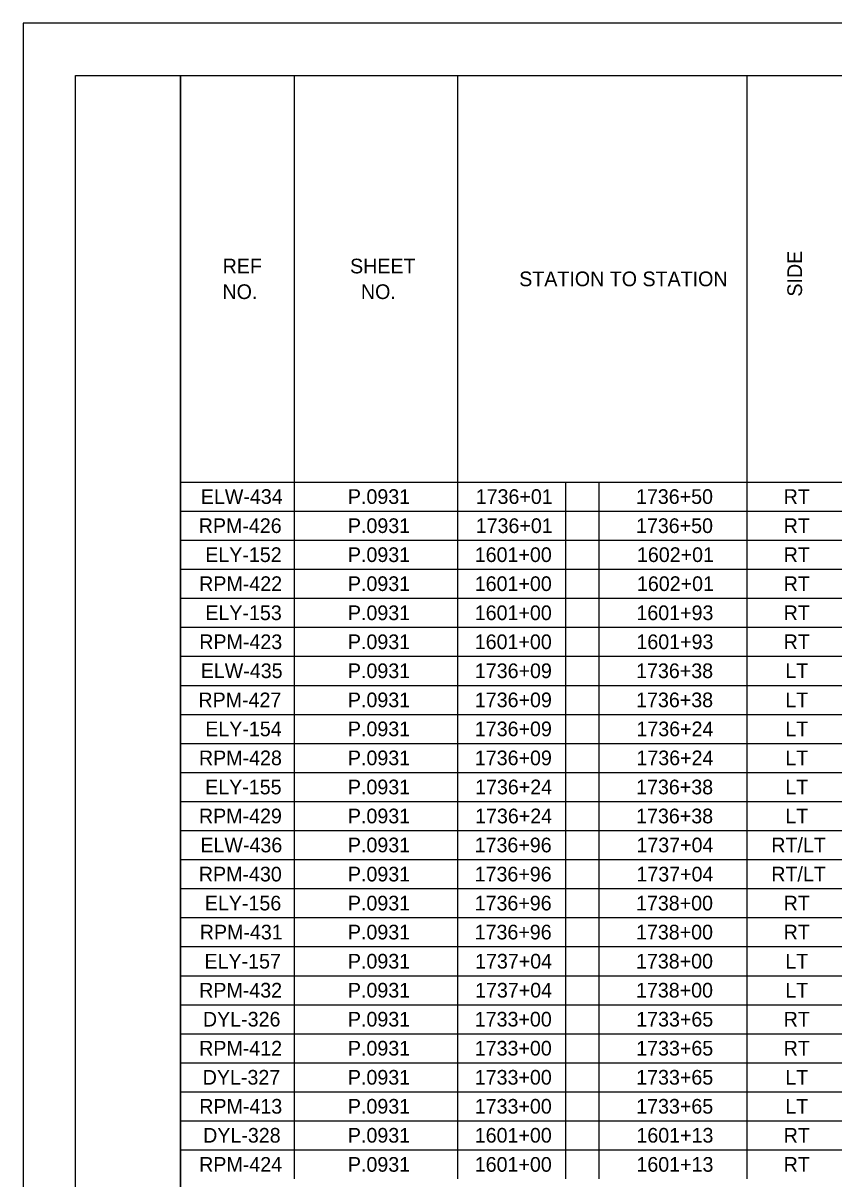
# Model space of a CAD drawing. Extents: x 0 to 34, y 0 to 22.
# Drawn here: x 0 to 7.72, y 11 to 22 of the extents above; entities that cross this region are included whole.
import ezdxf

# ---------------------------------------------------------------- set-up
doc = ezdxf.new("R2010")
doc.units = 0
for name, color, linetype in [('Default', 7, 'Continuous'), ('SH_Border', 7, 'Continuous'), ('SH_Cut_Line', 7, 'Continuous')]:
    doc.layers.add(name, color=color, linetype=linetype)

msp = doc.modelspace()

# ---------------------------------------------------------------- linework, layer by layer
at = {"layer": 'Default'}
for p, q in [((1.5, 21.5), (4.136, 21.5)), ((1.5, 21.5), (1.5, 21.224)), ((2.581, 21.5), (2.581, 21.224)), ((4.136, 21.5), (6.891, 21.5)), ((4.136, 21.5), (4.136, 21.224)), ((6.891, 21.5), (7.8, 21.5)), ((6.891, 21.5), (6.891, 21.224)), ((1.5, 21.224), (1.5, 20.947)), ((2.581, 21.224), (2.581, 20.947)), ((4.136, 21.224), (4.136, 20.947)), ((6.891, 21.224), (6.891, 20.947)), ((1.5, 20.947), (1.5, 20.671)), ((2.581, 20.947), (2.581, 20.671)), ((4.136, 20.947), (4.136, 20.671)), ((6.891, 20.947), (6.891, 20.671)), ((1.5, 20.671), (1.5, 20.395)), ((2.581, 20.671), (2.581, 20.395)), ((4.136, 20.671), (4.136, 20.395)), ((6.891, 20.671), (6.891, 20.395)), ((1.5, 20.395), (1.5, 20.118)), ((2.581, 20.395), (2.581, 20.118)), ((4.136, 20.395), (4.136, 20.118)), ((6.891, 20.395), (6.891, 20.118)), ((1.5, 20.118), (1.5, 19.842)), ((2.581, 20.118), (2.581, 19.842)), ((4.136, 20.118), (4.136, 19.842)), ((6.891, 20.118), (6.891, 19.842)), ((1.5, 19.842), (1.5, 19.566)), ((2.581, 19.842), (2.581, 19.566)), ((4.136, 19.842), (4.136, 19.566)), ((6.891, 19.842), (6.891, 19.566)), ((1.5, 19.566), (1.5, 19.289)), ((2.581, 19.566), (2.581, 19.289)), ((4.136, 19.566), (4.136, 19.289)), ((6.891, 19.566), (6.891, 19.289)), ((1.5, 19.289), (1.5, 19.013)), ((2.581, 19.289), (2.581, 19.013)), ((4.136, 19.289), (4.136, 19.013)), ((6.891, 19.289), (6.891, 19.013)), ((1.5, 19.013), (1.5, 18.737)), ((2.581, 19.013), (2.581, 18.737)), ((4.136, 19.013), (4.136, 18.737)), ((6.891, 19.013), (6.891, 18.737)), ((1.5, 18.737), (1.5, 18.461)), ((2.581, 18.737), (2.581, 18.461)), ((4.136, 18.737), (4.136, 18.461)), ((6.891, 18.737), (6.891, 18.461)), ((1.5, 18.461), (1.5, 18.184)), ((2.581, 18.461), (2.581, 18.184)), ((4.136, 18.461), (4.136, 18.184)), ((6.891, 18.461), (6.891, 18.184)), ((1.5, 18.184), (1.5, 17.908)), ((2.581, 18.184), (2.581, 17.908)), ((4.136, 18.184), (4.136, 17.908)), ((6.891, 18.184), (6.891, 17.908)), ((1.5, 17.908), (1.5, 17.632)), ((2.581, 17.908), (2.581, 17.632)), ((4.136, 17.908), (4.136, 17.632)), ((6.891, 17.908), (6.891, 17.632)), ((1.5, 17.632), (4.136, 17.632)), ((1.5, 17.632), (1.5, 17.355)), ((2.581, 17.632), (2.581, 17.355)), ((4.136, 17.632), (6.891, 17.632)), ((4.136, 17.632), (4.136, 17.355)), ((5.164, 17.632), (5.164, 17.355)), ((5.481, 17.632), (5.481, 17.355)), ((6.891, 17.632), (7.8, 17.632)), ((6.891, 17.632), (6.891, 17.355)), ((1.5, 17.355), (4.136, 17.355)), ((1.5, 17.355), (1.5, 17.079)), ((2.581, 17.355), (2.581, 17.079)), ((4.136, 17.355), (6.891, 17.355)), ((4.136, 17.355), (4.136, 17.079)), ((5.164, 17.355), (5.164, 17.079)), ((5.481, 17.355), (5.481, 17.079)), ((6.891, 17.355), (7.8, 17.355)), ((6.891, 17.355), (6.891, 17.079)), ((1.5, 17.079), (4.136, 17.079)), ((1.5, 17.079), (1.5, 16.803)), ((2.581, 17.079), (2.581, 16.803)), ((4.136, 17.079), (6.891, 17.079)), ((4.136, 17.079), (4.136, 16.803)), ((5.164, 17.079), (5.164, 16.803)), ((5.481, 17.079), (5.481, 16.803)), ((6.891, 17.079), (7.8, 17.079)), ((6.891, 17.079), (6.891, 16.803)), ((1.5, 16.803), (4.136, 16.803)), ((1.5, 16.803), (1.5, 16.526)), ((2.581, 16.803), (2.581, 16.526)), ((4.136, 16.803), (6.891, 16.803)), ((4.136, 16.803), (4.136, 16.526)), ((5.164, 16.803), (5.164, 16.526)), ((5.481, 16.803), (5.481, 16.526)), ((6.891, 16.803), (7.8, 16.803)), ((6.891, 16.803), (6.891, 16.526)), ((1.5, 16.526), (4.136, 16.526)), ((1.5, 16.526), (1.5, 16.25)), ((2.581, 16.526), (2.581, 16.25)), ((4.136, 16.526), (6.891, 16.526)), ((4.136, 16.526), (4.136, 16.25)), ((5.164, 16.526), (5.164, 16.25)), ((5.481, 16.526), (5.481, 16.25)), ((6.891, 16.526), (7.8, 16.526)), ((6.891, 16.526), (6.891, 16.25)), ((1.5, 16.25), (4.136, 16.25)), ((1.5, 16.25), (1.5, 15.974)), ((2.581, 16.25), (2.581, 15.974)), ((4.136, 16.25), (6.891, 16.25)), ((4.136, 16.25), (4.136, 15.974)), ((5.164, 16.25), (5.164, 15.974)), ((5.481, 16.25), (5.481, 15.974)), ((6.891, 16.25), (7.8, 16.25)), ((6.891, 16.25), (6.891, 15.974)), ((1.5, 15.974), (4.136, 15.974)), ((1.5, 15.974), (1.5, 15.697)), ((2.581, 15.974), (2.581, 15.697)), ((4.136, 15.974), (6.891, 15.974)), ((4.136, 15.974), (4.136, 15.697)), ((5.164, 15.974), (5.164, 15.697)), ((5.481, 15.974), (5.481, 15.697)), ((6.891, 15.974), (7.8, 15.974)), ((6.891, 15.974), (6.891, 15.697)), ((1.5, 15.697), (4.136, 15.697)), ((1.5, 15.697), (1.5, 15.421)), ((2.581, 15.697), (2.581, 15.421)), ((4.136, 15.697), (6.891, 15.697)), ((4.136, 15.697), (4.136, 15.421)), ((5.164, 15.697), (5.164, 15.421)), ((5.481, 15.697), (5.481, 15.421)), ((6.891, 15.697), (7.8, 15.697)), ((6.891, 15.697), (6.891, 15.421)), ((1.5, 15.421), (4.136, 15.421)), ((1.5, 15.421), (1.5, 15.145)), ((2.581, 15.421), (2.581, 15.145)), ((4.136, 15.421), (6.891, 15.421)), ((4.136, 15.421), (4.136, 15.145)), ((5.164, 15.421), (5.164, 15.145)), ((5.481, 15.421), (5.481, 15.145)), ((6.891, 15.421), (7.8, 15.421)), ((6.891, 15.421), (6.891, 15.145)), ((1.5, 15.145), (4.136, 15.145)), ((1.5, 15.145), (1.5, 14.868)), ((2.581, 15.145), (2.581, 14.868)), ((4.136, 15.145), (6.891, 15.145)), ((4.136, 15.145), (4.136, 14.868)), ((5.164, 15.145), (5.164, 14.868)), ((5.481, 15.145), (5.481, 14.868)), ((6.891, 15.145), (7.8, 15.145)), ((6.891, 15.145), (6.891, 14.868)), ((1.5, 14.868), (4.136, 14.868)), ((1.5, 14.868), (1.5, 14.592)), ((2.581, 14.868), (2.581, 14.592)), ((4.136, 14.868), (6.891, 14.868)), ((4.136, 14.868), (4.136, 14.592)), ((5.164, 14.868), (5.164, 14.592)), ((5.481, 14.868), (5.481, 14.592)), ((6.891, 14.868), (7.8, 14.868)), ((6.891, 14.868), (6.891, 14.592)), ((1.5, 14.592), (4.136, 14.592)), ((1.5, 14.592), (1.5, 14.316)), ((2.581, 14.592), (2.581, 14.316)), ((4.136, 14.592), (6.891, 14.592)), ((4.136, 14.592), (4.136, 14.316)), ((5.164, 14.592), (5.164, 14.316)), ((5.481, 14.592), (5.481, 14.316)), ((6.891, 14.592), (7.8, 14.592)), ((6.891, 14.592), (6.891, 14.316)), ((1.5, 14.316), (4.136, 14.316)), ((1.5, 14.316), (1.5, 14.039)), ((2.581, 14.316), (2.581, 14.039)), ((4.136, 14.316), (6.891, 14.316)), ((4.136, 14.316), (4.136, 14.039)), ((5.164, 14.316), (5.164, 14.039)), ((5.481, 14.316), (5.481, 14.039)), ((6.891, 14.316), (7.8, 14.316)), ((6.891, 14.316), (6.891, 14.039)), ((1.5, 14.039), (4.136, 14.039)), ((1.5, 14.039), (1.5, 13.763)), ((2.581, 14.039), (2.581, 13.763)), ((4.136, 14.039), (6.891, 14.039)), ((4.136, 14.039), (4.136, 13.763)), ((5.164, 14.039), (5.164, 13.763)), ((5.481, 14.039), (5.481, 13.763)), ((6.891, 14.039), (7.8, 14.039)), ((6.891, 14.039), (6.891, 13.763)), ((1.5, 13.763), (4.136, 13.763)), ((1.5, 13.763), (1.5, 13.487)), ((2.581, 13.763), (2.581, 13.487)), ((4.136, 13.763), (6.891, 13.763)), ((4.136, 13.763), (4.136, 13.487)), ((5.164, 13.763), (5.164, 13.487)), ((5.481, 13.763), (5.481, 13.487)), ((6.891, 13.763), (7.8, 13.763)), ((6.891, 13.763), (6.891, 13.487)), ((1.5, 13.487), (4.136, 13.487)), ((1.5, 13.487), (1.5, 13.211)), ((2.581, 13.487), (2.581, 13.211)), ((4.136, 13.487), (6.891, 13.487)), ((4.136, 13.487), (4.136, 13.211)), ((5.164, 13.487), (5.164, 13.211)), ((5.481, 13.487), (5.481, 13.211)), ((6.891, 13.487), (7.8, 13.487)), ((6.891, 13.487), (6.891, 13.211)), ((1.5, 13.211), (4.136, 13.211)), ((1.5, 13.211), (1.5, 12.934)), ((2.581, 13.211), (2.581, 12.934)), ((4.136, 13.211), (6.891, 13.211)), ((4.136, 13.211), (4.136, 12.934)), ((5.164, 13.211), (5.164, 12.934)), ((5.481, 13.211), (5.481, 12.934)), ((6.891, 13.211), (7.8, 13.211)), ((6.891, 13.211), (6.891, 12.934)), ((1.5, 12.934), (4.136, 12.934)), ((1.5, 12.934), (1.5, 12.658)), ((2.581, 12.934), (2.581, 12.658)), ((4.136, 12.934), (6.891, 12.934)), ((4.136, 12.934), (4.136, 12.658)), ((5.164, 12.934), (5.164, 12.658)), ((5.481, 12.934), (5.481, 12.658)), ((6.891, 12.934), (7.8, 12.934)), ((6.891, 12.934), (6.891, 12.658)), ((1.5, 12.658), (4.136, 12.658)), ((1.5, 12.658), (1.5, 12.382)), ((2.581, 12.658), (2.581, 12.382)), ((4.136, 12.658), (6.891, 12.658)), ((4.136, 12.658), (4.136, 12.382)), ((5.164, 12.658), (5.164, 12.382)), ((5.481, 12.658), (5.481, 12.382)), ((6.891, 12.658), (7.8, 12.658)), ((6.891, 12.658), (6.891, 12.382)), ((1.5, 12.382), (4.136, 12.382)), ((1.5, 12.382), (1.5, 12.105)), ((2.581, 12.382), (2.581, 12.105)), ((4.136, 12.382), (6.891, 12.382)), ((4.136, 12.382), (4.136, 12.105)), ((5.164, 12.382), (5.164, 12.105)), ((5.481, 12.382), (5.481, 12.105)), ((6.891, 12.382), (7.8, 12.382)), ((6.891, 12.382), (6.891, 12.105)), ((1.5, 12.105), (4.136, 12.105)), ((1.5, 12.105), (1.5, 11.829)), ((2.581, 12.105), (2.581, 11.829)), ((4.136, 12.105), (6.891, 12.105)), ((4.136, 12.105), (4.136, 11.829)), ((5.164, 12.105), (5.164, 11.829)), ((5.481, 12.105), (5.481, 11.829)), ((6.891, 12.105), (7.8, 12.105)), ((6.891, 12.105), (6.891, 11.829)), ((1.5, 11.829), (4.136, 11.829)), ((1.5, 11.829), (1.5, 11.553)), ((2.581, 11.829), (2.581, 11.553)), ((4.136, 11.829), (6.891, 11.829)), ((4.136, 11.829), (4.136, 11.553)), ((5.164, 11.829), (5.164, 11.553)), ((5.481, 11.829), (5.481, 11.553)), ((6.891, 11.829), (7.8, 11.829)), ((6.891, 11.829), (6.891, 11.553)), ((1.5, 11.553), (4.136, 11.553)), ((1.5, 11.553), (1.5, 11.276)), ((2.581, 11.553), (2.581, 11.276)), ((4.136, 11.553), (6.891, 11.553)), ((4.136, 11.553), (4.136, 11.276)), ((5.164, 11.553), (5.164, 11.276)), ((5.481, 11.553), (5.481, 11.276)), ((6.891, 11.553), (7.8, 11.553)), ((6.891, 11.553), (6.891, 11.276)), ((1.5, 11.276), (4.136, 11.276)), ((1.5, 11.276), (1.5, 11)), ((2.581, 11.276), (2.581, 11)), ((4.136, 11.276), (6.891, 11.276)), ((4.136, 11.276), (4.136, 11)), ((5.164, 11.276), (5.164, 11)), ((5.481, 11.276), (5.481, 11)), ((6.891, 11.276), (7.8, 11.276)), ((6.891, 11.276), (6.891, 11))]:
    msp.add_line(p, q, dxfattribs=at)
at = {"layer": 'SH_Border'}
for points in [[(0.5, 21.5), (1.5, 21.5), (1.5, 0.5), (0.5, 0.5)], [(1.5, 21.5), (33.5, 21.5), (33.5, 0.5), (1.5, 0.5)]]:
    msp.add_lwpolyline(points, close=True, dxfattribs=at)
at = {"layer": 'SH_Cut_Line'}
msp.add_lwpolyline([(0, 0), (34, 0), (34, 22), (0, 22)], close=True, dxfattribs=at)

# ---------------------------------------------------------------- texts
at = {"layer": 'Default'}
msp.add_text('SIDE', height=0.14, rotation=90, dxfattribs=at).set_placement((7.416, 19.397))
for s, p in [('REF', (1.9, 19.618)), ('SHEET', (3.113, 19.618)), ('STATION TO STATION', (4.723, 19.496)), ('NO.', (1.898, 19.374)), ('NO.', (3.216, 19.374)), ('ELW-434', (1.692, 17.424)), ('P.0931', (3.092, 17.424)), ('1736+01', (4.309, 17.424)), ('1736+50', (5.835, 17.424)), ('RT', (7.241, 17.424)), ('RPM-426', (1.672, 17.147)), ('P.0931', (3.092, 17.147)), ('1736+01', (4.309, 17.147)), ('1736+50', (5.835, 17.147)), ('RT', (7.241, 17.147)), ('ELY-152', (1.734, 16.871)), ('P.0931', (3.092, 16.871)), ('1601+00', (4.3, 16.871)), ('1602+01', (5.844, 16.871)), ('RT', (7.241, 16.871)), ('RPM-422', (1.676, 16.595)), ('P.0931', (3.092, 16.595)), ('1601+00', (4.3, 16.595)), ('1602+01', (5.844, 16.595)), ('RT', (7.241, 16.595)), ('ELY-153', (1.735, 16.318)), ('P.0931', (3.092, 16.318)), ('1601+00', (4.3, 16.318)), ('1601+93', (5.839, 16.318)), ('RT', (7.241, 16.318)), ('RPM-423', (1.677, 16.042)), ('P.0931', (3.092, 16.042)), ('1601+00', (4.3, 16.042)), ('1601+93', (5.839, 16.042)), ('RT', (7.241, 16.042)), ('ELW-435', (1.691, 15.766)), ('P.0931', (3.092, 15.766)), ('1736+09', (4.301, 15.766)), ('1736+38', (5.836, 15.766)), ('LT', (7.257, 15.766)), ('RPM-427', (1.669, 15.489)), ('P.0931', (3.092, 15.489)), ('1736+09', (4.301, 15.489)), ('1736+38', (5.836, 15.489)), ('LT', (7.257, 15.489)), ('ELY-154', (1.734, 15.213)), ('P.0931', (3.092, 15.213)), ('1736+09', (4.301, 15.213)), ('1736+24', (5.839, 15.213)), ('LT', (7.257, 15.213)), ('RPM-428', (1.674, 14.937)), ('P.0931', (3.092, 14.937)), ('1736+09', (4.301, 14.937)), ('1736+24', (5.839, 14.937)), ('LT', (7.257, 14.937)), ('ELY-155', (1.733, 14.66)), ('P.0931', (3.092, 14.66)), ('1736+24', (4.303, 14.66)), ('1736+38', (5.836, 14.66)), ('LT', (7.257, 14.66)), ('RPM-429', (1.674, 14.384)), ('P.0931', (3.092, 14.384)), ('1736+24', (4.303, 14.384)), ('1736+38', (5.836, 14.384)), ('LT', (7.257, 14.384)), ('ELW-436', (1.688, 14.108)), ('P.0931', (3.092, 14.108)), ('1736+96', (4.299, 14.108)), ('1737+04', (5.839, 14.108)), ('RT/LT', (7.123, 14.108)), ('RPM-430', (1.673, 13.831)), ('P.0931', (3.092, 13.831)), ('1736+96', (4.299, 13.831)), ('1737+04', (5.839, 13.831)), ('RT/LT', (7.123, 13.831)), ('ELY-156', (1.73, 13.555)), ('P.0931', (3.092, 13.555)), ('1736+96', (4.299, 13.555)), ('1738+00', (5.835, 13.555)), ('RT', (7.241, 13.555)), ('RPM-431', (1.682, 13.279)), ('P.0931', (3.092, 13.279)), ('1736+96', (4.299, 13.279)), ('1738+00', (5.835, 13.279)), ('RT', (7.241, 13.279)), ('ELY-157', (1.727, 13.002)), ('P.0931', (3.092, 13.002)), ('1737+04', (4.303, 13.002)), ('1738+00', (5.835, 13.002)), ('LT', (7.257, 13.002)), ('RPM-432', (1.676, 12.726)), ('P.0931', (3.092, 12.726)), ('1737+04', (4.303, 12.726)), ('1738+00', (5.835, 12.726)), ('LT', (7.257, 12.726)), ('DYL-326', (1.712, 12.45)), ('P.0931', (3.092, 12.45)), ('1733+00', (4.3, 12.45)), ('1733+65', (5.837, 12.45)), ('RT', (7.241, 12.45)), ('RPM-412', (1.676, 12.174)), ('P.0931', (3.092, 12.174)), ('1733+00', (4.3, 12.174)), ('1733+65', (5.837, 12.174)), ('RT', (7.241, 12.174)), ('DYL-327', (1.71, 11.897)), ('P.0931', (3.092, 11.897)), ('1733+00', (4.3, 11.897)), ('1733+65', (5.837, 11.897)), ('LT', (7.257, 11.897)), ('RPM-413', (1.677, 11.621)), ('P.0931', (3.092, 11.621)), ('1733+00', (4.3, 11.621)), ('1733+65', (5.837, 11.621)), ('LT', (7.257, 11.621)), ('DYL-328', (1.714, 11.345)), ('P.0931', (3.092, 11.345)), ('1601+00', (4.3, 11.345)), ('1601+13', (5.839, 11.345)), ('RT', (7.241, 11.345)), ('RPM-424', (1.676, 11.068)), ('P.0931', (3.092, 11.068)), ('1601+00', (4.3, 11.068)), ('1601+13', (5.839, 11.068)), ('RT', (7.241, 11.068))]:
    msp.add_text(s, height=0.1398, dxfattribs=at).set_placement(p)

doc.saveas('drawing.dxf')
